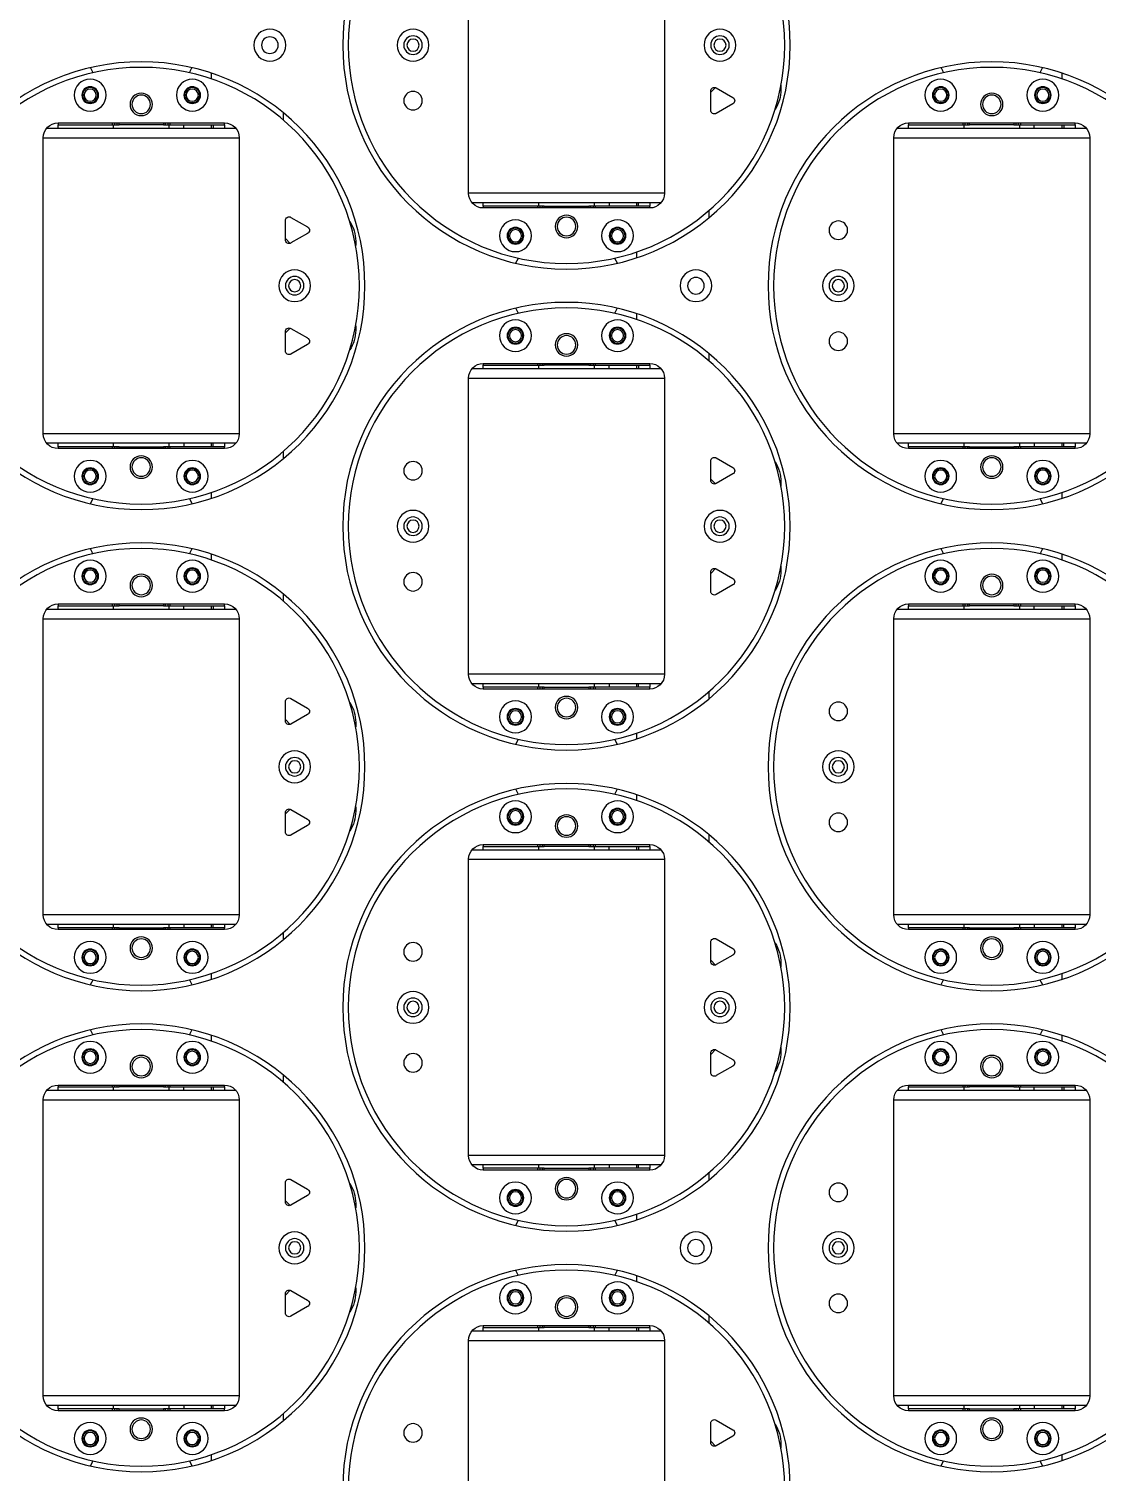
# Model space of a CAD drawing. Header units: millimetres. Extents: x 845401 to 948039, y 511594 to 550263.
# Drawn here: x 908817.2 to 909106.1, y 531751.2 to 532141.2 of the extents above; entities that cross this region are included whole.
import ezdxf

# ---------------------------------------------------------------- set-up
doc = ezdxf.new("R2010")
doc.units = ezdxf.units.MM
doc.layers.add('00', color=7, linetype='Continuous')
doc.layers.add('A-剖-0.10mm.......SECT-L01', color=255, linetype='Continuous', lineweight=18)

# ---------------------------------------------------------------- blocks, each defined once
blk = doc.blocks.new('1260包胶摆轮')
at = {"color": 7, "linetype": 'Continuous', "lineweight": 25}
for p, q in [((4842582.88, 878751.8), (4842582.88, 878671.8)), ((4842635.88, 878671.8), (4842635.88, 878751.8)), ((4842513.38, 878704.24), (4842513.38, 878702.66)), ((4842743.38, 878704.24), (4842743.38, 878702.66)), ((4842648.38, 878699.05), (4842649.64, 878700.36)), ((4842648.38, 878699.4), (4842648.38, 878694.2)), ((4842654.38, 878697.66), (4842649.88, 878700.26)), ((4842667.38, 878699.8), (4842667.38, 878700.96)), ((4842532.88, 878693.47), (4842532.88, 878691.51)), ((4842649.88, 878693.33), (4842654.38, 878695.93)), ((4842516.88, 878690.8), (4842471.88, 878690.8)), ((4842471.88, 878690.3), (4842471.88, 878690.8)), ((4842486.63, 878690.3), (4842471.88, 878690.3)), ((4842471.88, 878690.3), (4842471.88, 878689.3)), ((4842486.63, 878690.8), (4842486.63, 878690.3)), ((4842487.22, 878690.3), (4842486.63, 878690.3)), ((4842486.88, 878690.3), (4842486.88, 878689.3)), ((4842487.8, 878690.3), (4842487.22, 878690.3)), ((4842488.38, 878690.3), (4842487.8, 878690.3)), ((4842488.38, 878690.8), (4842488.38, 878690.3)), ((4842488.38, 878690.3), (4842500.38, 878690.3)), ((4842500.38, 878690.3), (4842500.38, 878690.8)), ((4842500.97, 878690.3), (4842500.38, 878690.3)), ((4842501.55, 878690.3), (4842500.97, 878690.3)), ((4842502.13, 878690.3), (4842501.55, 878690.3)), ((4842501.88, 878689.3), (4842501.88, 878690.3)), ((4842502.13, 878690.3), (4842502.13, 878690.8)), ((4842516.88, 878690.3), (4842502.13, 878690.3)), ((4842505.88, 878689.3), (4842505.88, 878690.3)), ((4842513.38, 878690.3), (4842513.38, 878689.3)), ((4842513.88, 878690.3), (4842513.88, 878689.3)), ((4842516.88, 878690.8), (4842516.88, 878690.3)), ((4842516.88, 878689.3), (4842516.88, 878690.3)), ((4842746.88, 878690.8), (4842701.88, 878690.8)), ((4842701.88, 878690.3), (4842701.88, 878690.8)), ((4842716.63, 878690.3), (4842701.88, 878690.3)), ((4842701.88, 878690.3), (4842701.88, 878689.3)), ((4842716.63, 878690.8), (4842716.63, 878690.3)), ((4842717.22, 878690.3), (4842716.63, 878690.3)), ((4842716.88, 878690.3), (4842716.88, 878689.3)), ((4842717.8, 878690.3), (4842717.22, 878690.3)), ((4842718.38, 878690.3), (4842717.8, 878690.3)), ((4842718.38, 878690.8), (4842718.38, 878690.3)), ((4842718.38, 878690.3), (4842730.38, 878690.3)), ((4842730.38, 878690.3), (4842730.38, 878690.8)), ((4842730.97, 878690.3), (4842730.38, 878690.3)), ((4842731.55, 878690.3), (4842730.97, 878690.3)), ((4842732.13, 878690.3), (4842731.55, 878690.3)), ((4842731.88, 878689.3), (4842731.88, 878690.3)), ((4842732.13, 878690.3), (4842732.13, 878690.8)), ((4842746.88, 878690.3), (4842732.13, 878690.3)), ((4842735.88, 878689.3), (4842735.88, 878690.3)), ((4842743.38, 878690.3), (4842743.38, 878689.3)), ((4842743.88, 878690.3), (4842743.88, 878689.3)), ((4842746.88, 878690.8), (4842746.88, 878690.3)), ((4842746.88, 878689.3), (4842746.88, 878690.3)), ((4842467.88, 878686.8), (4842467.88, 878606.8)), ((4842468.76, 878689.3), (4842520.01, 878689.3)), ((4842520.88, 878606.8), (4842520.88, 878686.8)), ((4842697.88, 878686.8), (4842697.88, 878606.8)), ((4842698.76, 878689.3), (4842750.01, 878689.3)), ((4842750.88, 878606.8), (4842750.88, 878686.8)), ((4842635.01, 878669.3), (4842583.76, 878669.3)), ((4842586.88, 878669.3), (4842586.88, 878668.3)), ((4842586.88, 878668.3), (4842601.63, 878668.3)), ((4842586.88, 878667.8), (4842586.88, 878668.3)), ((4842586.88, 878667.8), (4842631.88, 878667.8)), ((4842601.63, 878668.3), (4842601.63, 878667.8)), ((4842601.63, 878668.3), (4842602.22, 878668.3)), ((4842601.88, 878669.3), (4842601.88, 878668.3)), ((4842602.22, 878668.3), (4842602.8, 878668.3)), ((4842602.8, 878668.3), (4842603.38, 878668.3)), ((4842615.38, 878668.3), (4842603.38, 878668.3)), ((4842603.38, 878668.3), (4842603.38, 878667.8)), ((4842615.38, 878667.8), (4842615.38, 878668.3)), ((4842615.38, 878668.3), (4842615.97, 878668.3)), ((4842615.97, 878668.3), (4842616.55, 878668.3)), ((4842616.55, 878668.3), (4842617.13, 878668.3)), ((4842616.88, 878668.3), (4842616.88, 878669.3)), ((4842617.13, 878668.3), (4842631.88, 878668.3)), ((4842617.13, 878667.8), (4842617.13, 878668.3)), ((4842620.88, 878669.3), (4842620.88, 878668.3)), ((4842628.38, 878669.3), (4842628.38, 878668.3)), ((4842628.88, 878668.3), (4842628.88, 878669.3)), ((4842631.88, 878668.3), (4842631.88, 878669.3)), ((4842631.88, 878668.3), (4842631.88, 878667.8)), ((4842647.88, 878665.13), (4842647.88, 878667.09)), ((4842533.38, 878664.4), (4842533.38, 878659.2)), ((4842539.38, 878662.66), (4842534.88, 878665.26)), ((4842534.64, 878658.23), (4842533.38, 878659.54)), ((4842534.88, 878658.33), (4842539.38, 878660.93)), ((4842552.38, 878657.63), (4842552.38, 878658.8)), ((4842628.38, 878655.94), (4842628.38, 878654.36)), ((4842628.38, 878639.24), (4842628.38, 878637.66)), ((4842533.38, 878634.05), (4842534.64, 878635.36)), ((4842539.38, 878632.66), (4842534.88, 878635.26)), ((4842552.38, 878634.8), (4842552.38, 878635.96)), ((4842533.38, 878634.4), (4842533.38, 878629.2)), ((4842534.88, 878628.33), (4842539.38, 878630.93)), ((4842647.88, 878626.51), (4842647.88, 878628.47)), ((4842583.76, 878624.3), (4842635.01, 878624.3)), ((4842631.88, 878625.8), (4842586.88, 878625.8)), ((4842586.88, 878625.3), (4842586.88, 878625.8)), ((4842601.63, 878625.3), (4842586.88, 878625.3)), ((4842586.88, 878625.3), (4842586.88, 878624.3)), ((4842601.63, 878625.8), (4842601.63, 878625.3)), ((4842602.22, 878625.3), (4842601.63, 878625.3)), ((4842601.88, 878625.3), (4842601.88, 878624.3)), ((4842602.8, 878625.3), (4842602.22, 878625.3)), ((4842603.38, 878625.3), (4842602.8, 878625.3)), ((4842603.38, 878625.8), (4842603.38, 878625.3)), ((4842603.38, 878625.3), (4842615.38, 878625.3)), ((4842615.38, 878625.3), (4842615.38, 878625.8)), ((4842615.97, 878625.3), (4842615.38, 878625.3)), ((4842616.55, 878625.3), (4842615.97, 878625.3)), ((4842617.13, 878625.3), (4842616.55, 878625.3)), ((4842616.88, 878624.3), (4842616.88, 878625.3)), ((4842617.13, 878625.3), (4842617.13, 878625.8)), ((4842631.88, 878625.3), (4842617.13, 878625.3)), ((4842620.88, 878624.3), (4842620.88, 878625.3)), ((4842628.38, 878625.3), (4842628.38, 878624.3)), ((4842628.88, 878625.3), (4842628.88, 878624.3)), ((4842631.88, 878625.8), (4842631.88, 878625.3)), ((4842631.88, 878624.3), (4842631.88, 878625.3)), ((4842582.88, 878621.8), (4842582.88, 878541.8)), ((4842635.88, 878541.8), (4842635.88, 878621.8)), ((4842520.01, 878604.3), (4842468.76, 878604.3)), ((4842471.88, 878604.3), (4842471.88, 878603.3)), ((4842486.88, 878604.3), (4842486.88, 878603.3)), ((4842501.88, 878603.3), (4842501.88, 878604.3)), ((4842505.88, 878604.3), (4842505.88, 878603.3)), ((4842513.38, 878604.3), (4842513.38, 878603.3)), ((4842513.88, 878603.3), (4842513.88, 878604.3)), ((4842516.88, 878603.3), (4842516.88, 878604.3)), ((4842750.01, 878604.3), (4842698.76, 878604.3)), ((4842701.88, 878604.3), (4842701.88, 878603.3)), ((4842716.88, 878604.3), (4842716.88, 878603.3)), ((4842731.88, 878603.3), (4842731.88, 878604.3)), ((4842735.88, 878604.3), (4842735.88, 878603.3)), ((4842743.38, 878604.3), (4842743.38, 878603.3)), ((4842743.88, 878603.3), (4842743.88, 878604.3)), ((4842746.88, 878603.3), (4842746.88, 878604.3)), ((4842471.88, 878603.3), (4842486.63, 878603.3)), ((4842471.88, 878602.8), (4842471.88, 878603.3)), ((4842471.88, 878602.8), (4842516.88, 878602.8)), ((4842486.63, 878603.3), (4842486.63, 878602.8)), ((4842486.63, 878603.3), (4842487.22, 878603.3)), ((4842487.22, 878603.3), (4842487.8, 878603.3)), ((4842487.8, 878603.3), (4842488.38, 878603.3)), ((4842500.38, 878603.3), (4842488.38, 878603.3)), ((4842488.38, 878603.3), (4842488.38, 878602.8)), ((4842500.38, 878602.8), (4842500.38, 878603.3)), ((4842500.38, 878603.3), (4842500.97, 878603.3)), ((4842500.97, 878603.3), (4842501.55, 878603.3)), ((4842501.55, 878603.3), (4842502.13, 878603.3)), ((4842502.13, 878603.3), (4842516.88, 878603.3)), ((4842502.13, 878602.8), (4842502.13, 878603.3)), ((4842516.88, 878603.3), (4842516.88, 878602.8)), ((4842532.88, 878602.09), (4842532.88, 878600.13)), ((4842654.38, 878597.66), (4842649.88, 878600.26)), ((4842701.88, 878602.8), (4842701.88, 878603.3)), ((4842701.88, 878603.3), (4842716.63, 878603.3)), ((4842701.88, 878602.8), (4842746.88, 878602.8)), ((4842716.63, 878603.3), (4842716.63, 878602.8)), ((4842716.63, 878603.3), (4842717.22, 878603.3)), ((4842717.22, 878603.3), (4842717.8, 878603.3)), ((4842717.8, 878603.3), (4842718.38, 878603.3)), ((4842730.38, 878603.3), (4842718.38, 878603.3)), ((4842718.38, 878603.3), (4842718.38, 878602.8)), ((4842730.38, 878602.8), (4842730.38, 878603.3)), ((4842730.38, 878603.3), (4842730.97, 878603.3)), ((4842730.97, 878603.3), (4842731.55, 878603.3)), ((4842731.55, 878603.3), (4842732.13, 878603.3)), ((4842732.13, 878602.8), (4842732.13, 878603.3)), ((4842732.13, 878603.3), (4842746.88, 878603.3)), ((4842746.88, 878603.3), (4842746.88, 878602.8)), ((4842648.38, 878599.4), (4842648.38, 878594.2)), ((4842649.88, 878593.33), (4842654.38, 878595.93)), ((4842649.64, 878593.23), (4842648.38, 878594.54)), ((4842667.38, 878592.63), (4842667.38, 878593.8)), ((4842513.38, 878590.94), (4842513.38, 878589.36)), ((4842743.38, 878590.94), (4842743.38, 878589.36)), ((4842513.38, 878574.24), (4842513.38, 878572.66)), ((4842743.38, 878574.24), (4842743.38, 878572.66)), ((4842648.38, 878569.05), (4842649.64, 878570.36)), ((4842648.38, 878569.4), (4842648.38, 878564.2)), ((4842654.38, 878567.66), (4842649.88, 878570.26)), ((4842667.38, 878569.8), (4842667.38, 878570.96)), ((4842649.88, 878563.33), (4842654.38, 878565.93)), ((4842532.88, 878563.47), (4842532.88, 878561.51)), ((4842468.76, 878559.3), (4842520.01, 878559.3)), ((4842516.88, 878560.8), (4842471.88, 878560.8)), ((4842471.88, 878560.3), (4842471.88, 878560.8)), ((4842486.63, 878560.3), (4842471.88, 878560.3)), ((4842471.88, 878560.3), (4842471.88, 878559.3)), ((4842486.63, 878560.8), (4842486.63, 878560.3)), ((4842487.22, 878560.3), (4842486.63, 878560.3)), ((4842486.88, 878560.3), (4842486.88, 878559.3)), ((4842487.8, 878560.3), (4842487.22, 878560.3)), ((4842488.38, 878560.3), (4842487.8, 878560.3)), ((4842488.38, 878560.8), (4842488.38, 878560.3)), ((4842488.38, 878560.3), (4842500.38, 878560.3)), ((4842500.38, 878560.3), (4842500.38, 878560.8)), ((4842500.97, 878560.3), (4842500.38, 878560.3)), ((4842501.55, 878560.3), (4842500.97, 878560.3)), ((4842502.13, 878560.3), (4842501.55, 878560.3)), ((4842501.88, 878559.3), (4842501.88, 878560.3)), ((4842502.13, 878560.3), (4842502.13, 878560.8)), ((4842516.88, 878560.3), (4842502.13, 878560.3)), ((4842505.88, 878559.3), (4842505.88, 878560.3)), ((4842513.38, 878560.3), (4842513.38, 878559.3)), ((4842513.88, 878560.3), (4842513.88, 878559.3)), ((4842516.88, 878560.8), (4842516.88, 878560.3)), ((4842516.88, 878559.3), (4842516.88, 878560.3)), ((4842698.76, 878559.3), (4842750.01, 878559.3)), ((4842746.88, 878560.8), (4842701.88, 878560.8)), ((4842701.88, 878560.3), (4842701.88, 878560.8)), ((4842716.63, 878560.3), (4842701.88, 878560.3)), ((4842701.88, 878560.3), (4842701.88, 878559.3)), ((4842716.63, 878560.8), (4842716.63, 878560.3)), ((4842717.22, 878560.3), (4842716.63, 878560.3)), ((4842716.88, 878560.3), (4842716.88, 878559.3)), ((4842717.8, 878560.3), (4842717.22, 878560.3)), ((4842718.38, 878560.3), (4842717.8, 878560.3)), ((4842718.38, 878560.8), (4842718.38, 878560.3)), ((4842718.38, 878560.3), (4842730.38, 878560.3)), ((4842730.38, 878560.3), (4842730.38, 878560.8)), ((4842730.97, 878560.3), (4842730.38, 878560.3)), ((4842731.55, 878560.3), (4842730.97, 878560.3)), ((4842732.13, 878560.3), (4842731.55, 878560.3)), ((4842731.88, 878559.3), (4842731.88, 878560.3)), ((4842732.13, 878560.3), (4842732.13, 878560.8)), ((4842746.88, 878560.3), (4842732.13, 878560.3)), ((4842735.88, 878559.3), (4842735.88, 878560.3)), ((4842743.38, 878560.3), (4842743.38, 878559.3)), ((4842743.88, 878560.3), (4842743.88, 878559.3)), ((4842746.88, 878560.8), (4842746.88, 878560.3)), ((4842746.88, 878559.3), (4842746.88, 878560.3)), ((4842467.88, 878556.8), (4842467.88, 878476.8)), ((4842520.88, 878476.8), (4842520.88, 878556.8)), ((4842697.88, 878556.8), (4842697.88, 878476.8)), ((4842750.88, 878476.8), (4842750.88, 878556.8)), ((4842635.01, 878539.3), (4842583.76, 878539.3)), ((4842586.88, 878539.3), (4842586.88, 878538.3)), ((4842586.88, 878537.8), (4842586.88, 878538.3)), ((4842586.88, 878538.3), (4842601.63, 878538.3)), ((4842586.88, 878537.8), (4842631.88, 878537.8)), ((4842601.63, 878538.3), (4842601.63, 878537.8)), ((4842601.63, 878538.3), (4842602.22, 878538.3)), ((4842601.88, 878539.3), (4842601.88, 878538.3)), ((4842602.22, 878538.3), (4842602.8, 878538.3)), ((4842602.8, 878538.3), (4842603.38, 878538.3)), ((4842615.38, 878538.3), (4842603.38, 878538.3)), ((4842603.38, 878538.3), (4842603.38, 878537.8)), ((4842615.38, 878537.8), (4842615.38, 878538.3)), ((4842615.38, 878538.3), (4842615.97, 878538.3)), ((4842615.97, 878538.3), (4842616.55, 878538.3)), ((4842616.55, 878538.3), (4842617.13, 878538.3)), ((4842616.88, 878538.3), (4842616.88, 878539.3)), ((4842617.13, 878537.8), (4842617.13, 878538.3)), ((4842617.13, 878538.3), (4842631.88, 878538.3)), ((4842620.88, 878539.3), (4842620.88, 878538.3)), ((4842628.38, 878539.3), (4842628.38, 878538.3)), ((4842628.88, 878538.3), (4842628.88, 878539.3)), ((4842631.88, 878538.3), (4842631.88, 878539.3)), ((4842631.88, 878538.3), (4842631.88, 878537.8)), ((4842533.38, 878534.4), (4842533.38, 878529.2)), ((4842539.38, 878532.66), (4842534.88, 878535.26)), ((4842647.88, 878535.13), (4842647.88, 878537.09)), ((4842534.88, 878528.33), (4842539.38, 878530.93)), ((4842534.64, 878528.23), (4842533.38, 878529.54)), ((4842552.38, 878527.63), (4842552.38, 878528.8)), ((4842628.38, 878525.94), (4842628.38, 878524.36)), ((4842628.38, 878509.24), (4842628.38, 878507.66)), ((4842533.38, 878504.05), (4842534.64, 878505.36)), ((4842533.38, 878504.4), (4842533.38, 878499.2)), ((4842539.38, 878502.66), (4842534.88, 878505.26)), ((4842552.38, 878504.8), (4842552.38, 878505.96)), ((4842534.88, 878498.33), (4842539.38, 878500.93)), ((4842647.88, 878496.51), (4842647.88, 878498.47)), ((4842631.88, 878495.8), (4842586.88, 878495.8)), ((4842586.88, 878495.3), (4842586.88, 878495.8)), ((4842601.63, 878495.3), (4842586.88, 878495.3)), ((4842586.88, 878495.3), (4842586.88, 878494.3)), ((4842601.63, 878495.8), (4842601.63, 878495.3)), ((4842602.22, 878495.3), (4842601.63, 878495.3)), ((4842601.88, 878495.3), (4842601.88, 878494.3)), ((4842602.8, 878495.3), (4842602.22, 878495.3)), ((4842603.38, 878495.3), (4842602.8, 878495.3)), ((4842603.38, 878495.8), (4842603.38, 878495.3)), ((4842603.38, 878495.3), (4842615.38, 878495.3)), ((4842615.38, 878495.3), (4842615.38, 878495.8)), ((4842615.97, 878495.3), (4842615.38, 878495.3)), ((4842616.55, 878495.3), (4842615.97, 878495.3)), ((4842617.13, 878495.3), (4842616.55, 878495.3)), ((4842616.88, 878494.3), (4842616.88, 878495.3)), ((4842617.13, 878495.3), (4842617.13, 878495.8)), ((4842631.88, 878495.3), (4842617.13, 878495.3)), ((4842620.88, 878494.3), (4842620.88, 878495.3)), ((4842628.38, 878495.3), (4842628.38, 878494.3)), ((4842628.88, 878495.3), (4842628.88, 878494.3)), ((4842631.88, 878495.8), (4842631.88, 878495.3)), ((4842631.88, 878494.3), (4842631.88, 878495.3)), ((4842582.88, 878491.8), (4842582.88, 878411.8)), ((4842583.76, 878494.3), (4842635.01, 878494.3)), ((4842635.88, 878411.8), (4842635.88, 878491.8)), ((4842520.01, 878474.3), (4842468.76, 878474.3)), ((4842471.88, 878474.3), (4842471.88, 878473.3)), ((4842471.88, 878473.3), (4842486.63, 878473.3)), ((4842471.88, 878472.8), (4842471.88, 878473.3)), ((4842471.88, 878472.8), (4842516.88, 878472.8)), ((4842486.63, 878473.3), (4842486.63, 878472.8)), ((4842486.63, 878473.3), (4842487.22, 878473.3)), ((4842486.88, 878474.3), (4842486.88, 878473.3)), ((4842487.22, 878473.3), (4842487.8, 878473.3)), ((4842487.8, 878473.3), (4842488.38, 878473.3)), ((4842500.38, 878473.3), (4842488.38, 878473.3)), ((4842488.38, 878473.3), (4842488.38, 878472.8)), ((4842500.38, 878472.8), (4842500.38, 878473.3)), ((4842500.38, 878473.3), (4842500.97, 878473.3)), ((4842500.97, 878473.3), (4842501.55, 878473.3)), ((4842501.55, 878473.3), (4842502.13, 878473.3)), ((4842501.88, 878473.3), (4842501.88, 878474.3)), ((4842502.13, 878472.8), (4842502.13, 878473.3)), ((4842502.13, 878473.3), (4842516.88, 878473.3)), ((4842505.88, 878474.3), (4842505.88, 878473.3)), ((4842513.38, 878474.3), (4842513.38, 878473.3)), ((4842513.88, 878473.3), (4842513.88, 878474.3)), ((4842516.88, 878473.3), (4842516.88, 878474.3)), ((4842516.88, 878473.3), (4842516.88, 878472.8)), ((4842532.88, 878472.09), (4842532.88, 878470.13)), ((4842750.01, 878474.3), (4842698.76, 878474.3)), ((4842701.88, 878474.3), (4842701.88, 878473.3)), ((4842701.88, 878472.8), (4842701.88, 878473.3)), ((4842701.88, 878473.3), (4842716.63, 878473.3)), ((4842701.88, 878472.8), (4842746.88, 878472.8)), ((4842716.63, 878473.3), (4842716.63, 878472.8)), ((4842716.63, 878473.3), (4842717.22, 878473.3)), ((4842716.88, 878474.3), (4842716.88, 878473.3)), ((4842717.22, 878473.3), (4842717.8, 878473.3)), ((4842717.8, 878473.3), (4842718.38, 878473.3)), ((4842730.38, 878473.3), (4842718.38, 878473.3)), ((4842718.38, 878473.3), (4842718.38, 878472.8)), ((4842730.38, 878472.8), (4842730.38, 878473.3)), ((4842730.38, 878473.3), (4842730.97, 878473.3)), ((4842730.97, 878473.3), (4842731.55, 878473.3)), ((4842731.55, 878473.3), (4842732.13, 878473.3)), ((4842731.88, 878473.3), (4842731.88, 878474.3)), ((4842732.13, 878473.3), (4842746.88, 878473.3)), ((4842732.13, 878472.8), (4842732.13, 878473.3)), ((4842735.88, 878474.3), (4842735.88, 878473.3)), ((4842743.38, 878474.3), (4842743.38, 878473.3)), ((4842743.88, 878473.3), (4842743.88, 878474.3)), ((4842746.88, 878473.3), (4842746.88, 878474.3)), ((4842746.88, 878473.3), (4842746.88, 878472.8)), ((4842648.38, 878469.4), (4842648.38, 878464.2)), ((4842654.38, 878467.66), (4842649.88, 878470.26)), ((4842649.64, 878463.23), (4842648.38, 878464.54)), ((4842649.88, 878463.33), (4842654.38, 878465.93)), ((4842667.38, 878462.63), (4842667.38, 878463.8)), ((4842513.38, 878460.94), (4842513.38, 878459.36)), ((4842743.38, 878460.94), (4842743.38, 878459.36)), ((4842513.38, 878444.24), (4842513.38, 878442.66)), ((4842743.38, 878444.24), (4842743.38, 878442.66)), ((4842648.38, 878439.05), (4842649.64, 878440.36)), ((4842654.38, 878437.66), (4842649.88, 878440.26)), ((4842667.38, 878439.8), (4842667.38, 878440.96)), ((4842648.38, 878439.4), (4842648.38, 878434.2)), ((4842532.88, 878433.47), (4842532.88, 878431.51)), ((4842649.88, 878433.33), (4842654.38, 878435.93)), ((4842468.76, 878429.3), (4842520.01, 878429.3)), ((4842516.88, 878430.8), (4842471.88, 878430.8)), ((4842471.88, 878430.3), (4842471.88, 878430.8)), ((4842486.63, 878430.3), (4842471.88, 878430.3)), ((4842471.88, 878430.3), (4842471.88, 878429.3)), ((4842486.63, 878430.8), (4842486.63, 878430.3)), ((4842487.22, 878430.3), (4842486.63, 878430.3)), ((4842486.88, 878430.3), (4842486.88, 878429.3)), ((4842487.8, 878430.3), (4842487.22, 878430.3)), ((4842488.38, 878430.3), (4842487.8, 878430.3)), ((4842488.38, 878430.8), (4842488.38, 878430.3)), ((4842488.38, 878430.3), (4842500.38, 878430.3)), ((4842500.38, 878430.3), (4842500.38, 878430.8)), ((4842500.97, 878430.3), (4842500.38, 878430.3)), ((4842501.55, 878430.3), (4842500.97, 878430.3)), ((4842502.13, 878430.3), (4842501.55, 878430.3)), ((4842501.88, 878429.3), (4842501.88, 878430.3)), ((4842502.13, 878430.3), (4842502.13, 878430.8)), ((4842516.88, 878430.3), (4842502.13, 878430.3)), ((4842505.88, 878429.3), (4842505.88, 878430.3)), ((4842513.38, 878430.3), (4842513.38, 878429.3)), ((4842513.88, 878430.3), (4842513.88, 878429.3)), ((4842516.88, 878430.8), (4842516.88, 878430.3)), ((4842516.88, 878429.3), (4842516.88, 878430.3)), ((4842698.76, 878429.3), (4842750.01, 878429.3)), ((4842746.88, 878430.8), (4842701.88, 878430.8)), ((4842701.88, 878430.3), (4842701.88, 878430.8)), ((4842716.63, 878430.3), (4842701.88, 878430.3)), ((4842701.88, 878430.3), (4842701.88, 878429.3)), ((4842716.63, 878430.8), (4842716.63, 878430.3)), ((4842717.22, 878430.3), (4842716.63, 878430.3)), ((4842716.88, 878430.3), (4842716.88, 878429.3)), ((4842717.8, 878430.3), (4842717.22, 878430.3)), ((4842718.38, 878430.3), (4842717.8, 878430.3)), ((4842718.38, 878430.8), (4842718.38, 878430.3)), ((4842718.38, 878430.3), (4842730.38, 878430.3)), ((4842730.38, 878430.3), (4842730.38, 878430.8)), ((4842730.97, 878430.3), (4842730.38, 878430.3)), ((4842731.55, 878430.3), (4842730.97, 878430.3)), ((4842732.13, 878430.3), (4842731.55, 878430.3)), ((4842731.88, 878429.3), (4842731.88, 878430.3)), ((4842732.13, 878430.3), (4842732.13, 878430.8)), ((4842746.88, 878430.3), (4842732.13, 878430.3)), ((4842735.88, 878429.3), (4842735.88, 878430.3)), ((4842743.38, 878430.3), (4842743.38, 878429.3)), ((4842743.88, 878430.3), (4842743.88, 878429.3)), ((4842746.88, 878430.8), (4842746.88, 878430.3)), ((4842746.88, 878429.3), (4842746.88, 878430.3)), ((4842467.88, 878426.8), (4842467.88, 878346.8)), ((4842520.88, 878346.8), (4842520.88, 878426.8)), ((4842697.88, 878426.8), (4842697.88, 878346.8)), ((4842750.88, 878346.8), (4842750.88, 878426.8)), ((4842635.01, 878409.3), (4842583.76, 878409.3)), ((4842586.88, 878409.3), (4842586.88, 878408.3)), ((4842601.88, 878409.3), (4842601.88, 878408.3)), ((4842616.88, 878408.3), (4842616.88, 878409.3)), ((4842620.88, 878409.3), (4842620.88, 878408.3)), ((4842628.38, 878409.3), (4842628.38, 878408.3)), ((4842628.88, 878408.3), (4842628.88, 878409.3)), ((4842631.88, 878408.3), (4842631.88, 878409.3)), ((4842539.38, 878402.66), (4842534.88, 878405.26)), ((4842586.88, 878407.8), (4842586.88, 878408.3)), ((4842586.88, 878408.3), (4842601.63, 878408.3)), ((4842586.88, 878407.8), (4842631.88, 878407.8)), ((4842601.63, 878408.3), (4842601.63, 878407.8)), ((4842601.63, 878408.3), (4842602.22, 878408.3)), ((4842602.22, 878408.3), (4842602.8, 878408.3)), ((4842602.8, 878408.3), (4842603.38, 878408.3)), ((4842615.38, 878408.3), (4842603.38, 878408.3)), ((4842603.38, 878408.3), (4842603.38, 878407.8)), ((4842615.38, 878407.8), (4842615.38, 878408.3)), ((4842615.38, 878408.3), (4842615.97, 878408.3)), ((4842615.97, 878408.3), (4842616.55, 878408.3)), ((4842616.55, 878408.3), (4842617.13, 878408.3)), ((4842617.13, 878407.8), (4842617.13, 878408.3)), ((4842617.13, 878408.3), (4842631.88, 878408.3)), ((4842631.88, 878408.3), (4842631.88, 878407.8)), ((4842647.88, 878405.13), (4842647.88, 878407.09)), ((4842533.38, 878404.4), (4842533.38, 878399.2)), ((4842534.88, 878398.33), (4842539.38, 878400.93)), ((4842534.64, 878398.23), (4842533.38, 878399.54)), ((4842552.38, 878397.63), (4842552.38, 878398.8)), ((4842628.38, 878395.94), (4842628.38, 878394.36)), ((4842628.38, 878379.24), (4842628.38, 878377.66)), ((4842533.38, 878374.05), (4842534.64, 878375.36)), ((4842533.38, 878374.4), (4842533.38, 878369.2)), ((4842539.38, 878372.66), (4842534.88, 878375.26)), ((4842552.38, 878374.8), (4842552.38, 878375.96)), ((4842534.88, 878368.33), (4842539.38, 878370.93)), ((4842647.88, 878366.51), (4842647.88, 878368.47)), ((4842583.76, 878364.3), (4842635.01, 878364.3)), ((4842631.88, 878365.8), (4842586.88, 878365.8)), ((4842586.88, 878365.3), (4842586.88, 878365.8)), ((4842601.63, 878365.3), (4842586.88, 878365.3)), ((4842586.88, 878365.3), (4842586.88, 878364.3)), ((4842601.63, 878365.8), (4842601.63, 878365.3)), ((4842602.22, 878365.3), (4842601.63, 878365.3)), ((4842601.88, 878365.3), (4842601.88, 878364.3)), ((4842602.8, 878365.3), (4842602.22, 878365.3)), ((4842603.38, 878365.3), (4842602.8, 878365.3)), ((4842603.38, 878365.8), (4842603.38, 878365.3)), ((4842603.38, 878365.3), (4842615.38, 878365.3)), ((4842615.38, 878365.3), (4842615.38, 878365.8)), ((4842615.97, 878365.3), (4842615.38, 878365.3)), ((4842616.55, 878365.3), (4842615.97, 878365.3)), ((4842617.13, 878365.3), (4842616.55, 878365.3)), ((4842616.88, 878364.3), (4842616.88, 878365.3)), ((4842617.13, 878365.3), (4842617.13, 878365.8)), ((4842631.88, 878365.3), (4842617.13, 878365.3)), ((4842620.88, 878364.3), (4842620.88, 878365.3)), ((4842628.38, 878365.3), (4842628.38, 878364.3)), ((4842628.88, 878365.3), (4842628.88, 878364.3)), ((4842631.88, 878365.8), (4842631.88, 878365.3)), ((4842631.88, 878364.3), (4842631.88, 878365.3)), ((4842582.88, 878361.8), (4842582.88, 878281.8)), ((4842635.88, 878281.8), (4842635.88, 878361.8)), ((4842520.01, 878344.3), (4842468.76, 878344.3)), ((4842471.88, 878344.3), (4842471.88, 878343.3)), ((4842471.88, 878342.8), (4842471.88, 878343.3)), ((4842471.88, 878343.3), (4842486.63, 878343.3)), ((4842471.88, 878342.8), (4842516.88, 878342.8)), ((4842486.63, 878343.3), (4842486.63, 878342.8)), ((4842486.63, 878343.3), (4842487.22, 878343.3)), ((4842486.88, 878344.3), (4842486.88, 878343.3)), ((4842487.22, 878343.3), (4842487.8, 878343.3)), ((4842487.8, 878343.3), (4842488.38, 878343.3)), ((4842500.38, 878343.3), (4842488.38, 878343.3)), ((4842488.38, 878343.3), (4842488.38, 878342.8)), ((4842500.38, 878342.8), (4842500.38, 878343.3)), ((4842500.38, 878343.3), (4842500.97, 878343.3)), ((4842500.97, 878343.3), (4842501.55, 878343.3)), ((4842501.55, 878343.3), (4842502.13, 878343.3)), ((4842501.88, 878343.3), (4842501.88, 878344.3)), ((4842502.13, 878343.3), (4842516.88, 878343.3)), ((4842502.13, 878342.8), (4842502.13, 878343.3)), ((4842505.88, 878344.3), (4842505.88, 878343.3)), ((4842513.38, 878344.3), (4842513.38, 878343.3)), ((4842513.88, 878343.3), (4842513.88, 878344.3)), ((4842516.88, 878343.3), (4842516.88, 878344.3)), ((4842516.88, 878343.3), (4842516.88, 878342.8)), ((4842750.01, 878344.3), (4842698.76, 878344.3)), ((4842701.88, 878344.3), (4842701.88, 878343.3)), ((4842701.88, 878343.3), (4842716.63, 878343.3)), ((4842701.88, 878342.8), (4842701.88, 878343.3)), ((4842701.88, 878342.8), (4842746.88, 878342.8)), ((4842716.63, 878343.3), (4842716.63, 878342.8)), ((4842716.63, 878343.3), (4842717.22, 878343.3)), ((4842716.88, 878344.3), (4842716.88, 878343.3)), ((4842717.22, 878343.3), (4842717.8, 878343.3)), ((4842717.8, 878343.3), (4842718.38, 878343.3)), ((4842730.38, 878343.3), (4842718.38, 878343.3)), ((4842718.38, 878343.3), (4842718.38, 878342.8)), ((4842730.38, 878342.8), (4842730.38, 878343.3)), ((4842730.38, 878343.3), (4842730.97, 878343.3)), ((4842730.97, 878343.3), (4842731.55, 878343.3)), ((4842731.55, 878343.3), (4842732.13, 878343.3)), ((4842731.88, 878343.3), (4842731.88, 878344.3)), ((4842732.13, 878342.8), (4842732.13, 878343.3)), ((4842732.13, 878343.3), (4842746.88, 878343.3)), ((4842735.88, 878344.3), (4842735.88, 878343.3)), ((4842743.38, 878344.3), (4842743.38, 878343.3)), ((4842743.88, 878343.3), (4842743.88, 878344.3)), ((4842746.88, 878343.3), (4842746.88, 878344.3)), ((4842746.88, 878343.3), (4842746.88, 878342.8)), ((4842532.88, 878342.09), (4842532.88, 878340.13)), ((4842648.38, 878339.4), (4842648.38, 878334.2)), ((4842654.38, 878337.66), (4842649.88, 878340.26)), ((4842649.88, 878333.33), (4842654.38, 878335.93)), ((4842513.38, 878330.94), (4842513.38, 878329.36)), ((4842649.64, 878333.23), (4842648.38, 878334.54)), ((4842667.38, 878332.63), (4842667.38, 878333.8)), ((4842743.38, 878330.94), (4842743.38, 878329.36))]:
    blk.add_line(p, q, dxfattribs=at)
at = {"color": 8, "linetype": 'Continuous', "lineweight": 25}
for p, q in [((4842487.22, 878690.8), (4842487.22, 878690.3)), ((4842487.8, 878690.3), (4842487.8, 878690.8)), ((4842500.97, 878690.8), (4842500.97, 878690.3)), ((4842501.55, 878690.3), (4842501.55, 878690.8)), ((4842717.22, 878690.8), (4842717.22, 878690.3)), ((4842717.8, 878690.3), (4842717.8, 878690.8)), ((4842730.97, 878690.8), (4842730.97, 878690.3)), ((4842731.55, 878690.3), (4842731.55, 878690.8)), ((4842520.88, 878686.8), (4842467.88, 878686.8)), ((4842750.88, 878686.8), (4842697.88, 878686.8)), ((4842582.88, 878671.8), (4842635.88, 878671.8)), ((4842602.22, 878668.3), (4842602.22, 878667.8)), ((4842602.8, 878667.8), (4842602.8, 878668.3)), ((4842615.97, 878668.3), (4842615.97, 878667.8)), ((4842616.55, 878667.8), (4842616.55, 878668.3)), ((4842602.22, 878625.8), (4842602.22, 878625.3)), ((4842602.8, 878625.3), (4842602.8, 878625.8)), ((4842615.97, 878625.8), (4842615.97, 878625.3)), ((4842616.55, 878625.3), (4842616.55, 878625.8)), ((4842635.88, 878621.8), (4842582.88, 878621.8)), ((4842467.88, 878606.8), (4842520.88, 878606.8)), ((4842697.88, 878606.8), (4842750.88, 878606.8)), ((4842487.22, 878603.3), (4842487.22, 878602.8)), ((4842487.8, 878602.8), (4842487.8, 878603.3)), ((4842500.97, 878603.3), (4842500.97, 878602.8)), ((4842501.55, 878602.8), (4842501.55, 878603.3)), ((4842717.22, 878603.3), (4842717.22, 878602.8)), ((4842717.8, 878602.8), (4842717.8, 878603.3)), ((4842730.97, 878603.3), (4842730.97, 878602.8)), ((4842731.55, 878602.8), (4842731.55, 878603.3)), ((4842487.22, 878560.8), (4842487.22, 878560.3)), ((4842487.8, 878560.3), (4842487.8, 878560.8)), ((4842500.97, 878560.8), (4842500.97, 878560.3)), ((4842501.55, 878560.3), (4842501.55, 878560.8)), ((4842717.22, 878560.8), (4842717.22, 878560.3)), ((4842717.8, 878560.3), (4842717.8, 878560.8)), ((4842730.97, 878560.8), (4842730.97, 878560.3)), ((4842731.55, 878560.3), (4842731.55, 878560.8)), ((4842520.88, 878556.8), (4842467.88, 878556.8)), ((4842750.88, 878556.8), (4842697.88, 878556.8)), ((4842582.88, 878541.8), (4842635.88, 878541.8)), ((4842602.22, 878538.3), (4842602.22, 878537.8)), ((4842602.8, 878537.8), (4842602.8, 878538.3)), ((4842615.97, 878538.3), (4842615.97, 878537.8)), ((4842616.55, 878537.8), (4842616.55, 878538.3)), ((4842602.22, 878495.8), (4842602.22, 878495.3)), ((4842602.8, 878495.3), (4842602.8, 878495.8)), ((4842615.97, 878495.8), (4842615.97, 878495.3)), ((4842616.55, 878495.3), (4842616.55, 878495.8)), ((4842635.88, 878491.8), (4842582.88, 878491.8)), ((4842467.88, 878476.8), (4842520.88, 878476.8)), ((4842697.88, 878476.8), (4842750.88, 878476.8)), ((4842487.22, 878473.3), (4842487.22, 878472.8)), ((4842487.8, 878472.8), (4842487.8, 878473.3)), ((4842500.97, 878473.3), (4842500.97, 878472.8)), ((4842501.55, 878472.8), (4842501.55, 878473.3)), ((4842717.22, 878473.3), (4842717.22, 878472.8)), ((4842717.8, 878472.8), (4842717.8, 878473.3)), ((4842730.97, 878473.3), (4842730.97, 878472.8)), ((4842731.55, 878472.8), (4842731.55, 878473.3)), ((4842487.22, 878430.8), (4842487.22, 878430.3)), ((4842487.8, 878430.3), (4842487.8, 878430.8)), ((4842500.97, 878430.8), (4842500.97, 878430.3)), ((4842501.55, 878430.3), (4842501.55, 878430.8)), ((4842717.22, 878430.8), (4842717.22, 878430.3)), ((4842717.8, 878430.3), (4842717.8, 878430.8)), ((4842730.97, 878430.8), (4842730.97, 878430.3)), ((4842731.55, 878430.3), (4842731.55, 878430.8)), ((4842520.88, 878426.8), (4842467.88, 878426.8)), ((4842750.88, 878426.8), (4842697.88, 878426.8)), ((4842582.88, 878411.8), (4842635.88, 878411.8)), ((4842602.22, 878408.3), (4842602.22, 878407.8)), ((4842602.8, 878407.8), (4842602.8, 878408.3)), ((4842615.97, 878408.3), (4842615.97, 878407.8)), ((4842616.55, 878407.8), (4842616.55, 878408.3)), ((4842602.22, 878365.8), (4842602.22, 878365.3)), ((4842602.8, 878365.3), (4842602.8, 878365.8)), ((4842615.97, 878365.8), (4842615.97, 878365.3)), ((4842616.55, 878365.3), (4842616.55, 878365.8)), ((4842635.88, 878361.8), (4842582.88, 878361.8)), ((4842467.88, 878346.8), (4842520.88, 878346.8)), ((4842697.88, 878346.8), (4842750.88, 878346.8)), ((4842487.22, 878343.3), (4842487.22, 878342.8)), ((4842487.8, 878342.8), (4842487.8, 878343.3)), ((4842500.97, 878343.3), (4842500.97, 878342.8)), ((4842501.55, 878342.8), (4842501.55, 878343.3)), ((4842717.22, 878343.3), (4842717.22, 878342.8)), ((4842717.8, 878342.8), (4842717.8, 878343.3)), ((4842730.97, 878343.3), (4842730.97, 878342.8)), ((4842731.55, 878342.8), (4842731.55, 878343.3))]:
    blk.add_line(p, q, dxfattribs=at)
at = {"color": 7, "linetype": 'Continuous', "lineweight": 25, "flags": 128}
for points in [[(4842480.67, 878705.72), (4842480.69, 878705.66), (4842481.36, 878704.34)], [(4842507.4, 878704.34), (4842508.07, 878705.66), (4842508.1, 878705.72)], [(4842710.67, 878705.72), (4842710.69, 878705.66), (4842711.36, 878704.34)], [(4842737.4, 878704.34), (4842738.07, 878705.66), (4842738.1, 878705.72)], [(4842596.36, 878654.25), (4842596.2, 878653.96), (4842595.67, 878652.87)], [(4842623.1, 878652.87), (4842622.56, 878653.96), (4842622.4, 878654.25)], [(4842595.67, 878640.72), (4842595.69, 878640.66), (4842596.36, 878639.34)], [(4842622.4, 878639.34), (4842623.07, 878640.66), (4842623.1, 878640.72)], [(4842481.36, 878589.25), (4842481.2, 878588.96), (4842480.67, 878587.87)], [(4842508.1, 878587.87), (4842507.56, 878588.96), (4842507.4, 878589.25)], [(4842711.36, 878589.25), (4842711.2, 878588.96), (4842710.67, 878587.87)], [(4842738.1, 878587.87), (4842737.56, 878588.96), (4842737.4, 878589.25)], [(4842480.67, 878575.72), (4842480.69, 878575.66), (4842481.36, 878574.34)], [(4842507.4, 878574.34), (4842508.07, 878575.66), (4842508.1, 878575.72)], [(4842710.67, 878575.72), (4842710.69, 878575.66), (4842711.36, 878574.34)], [(4842737.4, 878574.34), (4842738.07, 878575.66), (4842738.1, 878575.72)], [(4842596.36, 878524.25), (4842596.2, 878523.96), (4842595.67, 878522.87)], [(4842623.1, 878522.87), (4842622.56, 878523.96), (4842622.4, 878524.25)], [(4842595.67, 878510.72), (4842595.69, 878510.66), (4842596.36, 878509.34)], [(4842622.4, 878509.34), (4842623.07, 878510.66), (4842623.1, 878510.72)], [(4842481.36, 878459.25), (4842481.2, 878458.96), (4842480.67, 878457.87)], [(4842508.1, 878457.87), (4842507.56, 878458.96), (4842507.4, 878459.25)], [(4842711.36, 878459.25), (4842711.2, 878458.96), (4842710.67, 878457.87)], [(4842738.1, 878457.87), (4842737.56, 878458.96), (4842737.4, 878459.25)], [(4842480.67, 878445.72), (4842480.69, 878445.66), (4842481.36, 878444.34)], [(4842507.4, 878444.34), (4842508.07, 878445.66), (4842508.1, 878445.72)], [(4842710.67, 878445.72), (4842710.69, 878445.66), (4842711.36, 878444.34)], [(4842737.4, 878444.34), (4842738.07, 878445.66), (4842738.1, 878445.72)], [(4842596.36, 878394.25), (4842596.2, 878393.96), (4842595.67, 878392.87)], [(4842623.1, 878392.87), (4842622.56, 878393.96), (4842622.4, 878394.25)], [(4842595.67, 878380.72), (4842595.69, 878380.66), (4842596.36, 878379.34)], [(4842622.4, 878379.34), (4842623.07, 878380.66), (4842623.1, 878380.72)], [(4842481.36, 878329.25), (4842481.2, 878328.96), (4842480.67, 878327.87)], [(4842508.1, 878327.87), (4842507.56, 878328.96), (4842507.4, 878329.25)], [(4842711.36, 878329.25), (4842711.2, 878328.96), (4842710.67, 878327.87)], [(4842738.1, 878327.87), (4842737.56, 878328.96), (4842737.4, 878329.25)]]:
    blk.add_lwpolyline(points, dxfattribs=at)
at = {"color": 7, "linetype": 'Continuous', "lineweight": 25}
for centre, radius in [((4842609.38, 878711.8), 60.5), ((4842609.38, 878711.8), 59), ((4842494.38, 878646.8), 60.5), ((4842494.38, 878646.8), 59), ((4842724.38, 878646.8), 60.5), ((4842724.38, 878646.8), 59), ((4842480.58, 878698.3), 4.3), ((4842508.18, 878698.3), 4.3), ((4842710.58, 878698.3), 4.3), ((4842738.18, 878698.3), 4.3), ((4842480.58, 878698.3), 2.25), ((4842480.58, 878698.3), 2.02), ((4842480.58, 878698.3), 1.65), ((4842494.38, 878695.8), 3.03), ((4842494.38, 878695.8), 2.5), ((4842508.18, 878698.3), 2.25), ((4842508.18, 878698.3), 2.02), ((4842508.18, 878698.3), 1.65), ((4842567.88, 878696.8), 2.5), ((4842710.58, 878698.3), 2.25), ((4842710.58, 878698.3), 2.02), ((4842710.58, 878698.3), 1.65), ((4842724.38, 878695.8), 3.03), ((4842724.38, 878695.8), 2.5), ((4842738.18, 878698.3), 2.25), ((4842738.18, 878698.3), 2.02), ((4842738.18, 878698.3), 1.65), ((4842595.58, 878660.3), 4.3), ((4842595.58, 878660.3), 2.25), ((4842595.58, 878660.3), 2.03), ((4842609.38, 878662.8), 3.03), ((4842609.38, 878662.8), 2.5), ((4842623.18, 878660.3), 4.3), ((4842623.18, 878660.3), 2.25), ((4842623.18, 878660.3), 2.03), ((4842682.88, 878661.8), 2.5), ((4842595.58, 878660.3), 1.65), ((4842623.18, 878660.3), 1.65), ((4842535.88, 878646.8), 4.3), ((4842644.38, 878646.8), 4.3), ((4842682.88, 878646.8), 4.3), ((4842535.88, 878646.8), 2.5), ((4842535.88, 878646.8), 1.65), ((4842644.38, 878646.8), 2.25), ((4842682.88, 878646.8), 2.5), ((4842682.88, 878646.8), 1.65), ((4842609.38, 878581.8), 60.5), ((4842609.38, 878581.8), 59), ((4842595.58, 878633.3), 4.3), ((4842595.58, 878633.3), 2.25), ((4842595.58, 878633.3), 2.03), ((4842595.58, 878633.3), 1.65), ((4842623.18, 878633.3), 4.3), ((4842623.18, 878633.3), 2.25), ((4842623.18, 878633.3), 2.03), ((4842623.18, 878633.3), 1.65), ((4842609.38, 878630.8), 3.03), ((4842609.38, 878630.8), 2.5), ((4842682.88, 878631.8), 2.5), ((4842494.38, 878597.8), 3.03), ((4842494.38, 878597.8), 2.5), ((4842724.38, 878597.8), 3.03), ((4842724.38, 878597.8), 2.5), ((4842480.58, 878595.3), 4.3), ((4842480.58, 878595.3), 2.25), ((4842480.58, 878595.3), 2.03), ((4842480.58, 878595.3), 1.65), ((4842508.18, 878595.3), 4.3), ((4842508.18, 878595.3), 2.25), ((4842508.18, 878595.3), 2.03), ((4842508.18, 878595.3), 1.65), ((4842567.88, 878596.8), 2.5), ((4842710.58, 878595.3), 4.3), ((4842710.58, 878595.3), 2.25), ((4842710.58, 878595.3), 2.03), ((4842710.58, 878595.3), 1.65), ((4842738.18, 878595.3), 4.3), ((4842738.18, 878595.3), 2.25), ((4842738.18, 878595.3), 2.03), ((4842738.18, 878595.3), 1.65), ((4842567.88, 878581.8), 4.3), ((4842567.88, 878581.8), 2.5), ((4842650.88, 878581.8), 4.3), ((4842650.88, 878581.8), 2.5), ((4842567.88, 878581.8), 1.65), ((4842650.88, 878581.8), 1.65), ((4842494.38, 878516.8), 60.5), ((4842724.38, 878516.8), 60.5), ((4842494.38, 878516.8), 59), ((4842480.58, 878568.3), 4.3), ((4842508.18, 878568.3), 4.3), ((4842724.38, 878516.8), 59), ((4842710.58, 878568.3), 4.3), ((4842738.18, 878568.3), 4.3), ((4842480.58, 878568.3), 2.25), ((4842480.58, 878568.3), 2.03), ((4842480.58, 878568.3), 1.65), ((4842494.38, 878565.8), 3.03), ((4842508.18, 878568.3), 2.25), ((4842508.18, 878568.3), 2.03), ((4842508.18, 878568.3), 1.65), ((4842567.88, 878566.8), 2.5), ((4842710.58, 878568.3), 2.25), ((4842710.58, 878568.3), 2.03), ((4842710.58, 878568.3), 1.65), ((4842724.38, 878565.8), 3.03), ((4842738.18, 878568.3), 2.25), ((4842738.18, 878568.3), 2.03), ((4842738.18, 878568.3), 1.65), ((4842494.38, 878565.8), 2.5), ((4842724.38, 878565.8), 2.5), ((4842595.58, 878530.3), 4.3), ((4842609.38, 878532.8), 3.03), ((4842609.38, 878532.8), 2.5), ((4842623.18, 878530.3), 4.3), ((4842682.88, 878531.8), 2.5), ((4842595.58, 878530.3), 2.25), ((4842595.58, 878530.3), 2.03), ((4842595.58, 878530.3), 1.65), ((4842623.18, 878530.3), 2.25), ((4842623.18, 878530.3), 2.03), ((4842623.18, 878530.3), 1.65), ((4842535.88, 878516.8), 4.3), ((4842535.88, 878516.8), 2.5), ((4842535.88, 878516.8), 1.65), ((4842682.88, 878516.8), 4.3), ((4842682.88, 878516.8), 2.5), ((4842682.88, 878516.8), 1.65), ((4842609.38, 878451.8), 60.5), ((4842609.38, 878451.8), 59), ((4842595.58, 878503.3), 4.3), ((4842623.18, 878503.3), 4.3), ((4842595.58, 878503.3), 2.25), ((4842595.58, 878503.3), 2.03), ((4842595.58, 878503.3), 1.65), ((4842609.38, 878500.8), 3.03), ((4842609.38, 878500.8), 2.5), ((4842623.18, 878503.3), 2.25), ((4842623.18, 878503.3), 2.03), ((4842623.18, 878503.3), 1.65), ((4842682.88, 878501.8), 2.5), ((4842480.58, 878465.3), 4.3), ((4842480.58, 878465.3), 2.25), ((4842480.58, 878465.3), 2.02), ((4842494.38, 878467.8), 3.03), ((4842494.38, 878467.8), 2.5), ((4842508.18, 878465.3), 4.3), ((4842508.18, 878465.3), 2.25), ((4842508.18, 878465.3), 2.02), ((4842567.88, 878466.8), 2.5), ((4842710.58, 878465.3), 4.3), ((4842710.58, 878465.3), 2.25), ((4842710.58, 878465.3), 2.02), ((4842724.38, 878467.8), 3.03), ((4842724.38, 878467.8), 2.5), ((4842738.18, 878465.3), 4.3), ((4842738.18, 878465.3), 2.25), ((4842738.18, 878465.3), 2.02), ((4842480.58, 878465.3), 1.65), ((4842508.18, 878465.3), 1.65), ((4842710.58, 878465.3), 1.65), ((4842738.18, 878465.3), 1.65), ((4842567.88, 878451.8), 4.3), ((4842650.88, 878451.8), 4.3), ((4842567.88, 878451.8), 2.5), ((4842567.88, 878451.8), 1.65), ((4842650.88, 878451.8), 2.5), ((4842650.88, 878451.8), 1.65), ((4842494.38, 878386.8), 60.5), ((4842494.38, 878386.8), 59), ((4842724.38, 878386.8), 60.5), ((4842724.38, 878386.8), 59), ((4842480.58, 878438.3), 4.3), ((4842480.58, 878438.3), 2.25), ((4842480.58, 878438.3), 2.02), ((4842480.58, 878438.3), 1.65), ((4842508.18, 878438.3), 4.3), ((4842508.18, 878438.3), 2.25), ((4842508.18, 878438.3), 2.02), ((4842508.18, 878438.3), 1.65), ((4842710.58, 878438.3), 4.3), ((4842710.58, 878438.3), 2.25), ((4842710.58, 878438.3), 2.02), ((4842710.58, 878438.3), 1.65), ((4842738.18, 878438.3), 4.3), ((4842738.18, 878438.3), 2.25), ((4842738.18, 878438.3), 2.02), ((4842738.18, 878438.3), 1.65), ((4842494.38, 878435.8), 3.03), ((4842494.38, 878435.8), 2.5), ((4842567.88, 878436.8), 2.5), ((4842724.38, 878435.8), 3.03), ((4842724.38, 878435.8), 2.5), ((4842609.38, 878402.8), 3.03), ((4842609.38, 878402.8), 2.5), ((4842595.58, 878400.3), 4.3), ((4842595.58, 878400.3), 2.25), ((4842595.58, 878400.3), 2.03), ((4842595.58, 878400.3), 1.65), ((4842623.18, 878400.3), 4.3), ((4842623.18, 878400.3), 2.25), ((4842623.18, 878400.3), 2.03), ((4842623.18, 878400.3), 1.65), ((4842682.88, 878401.8), 2.5), ((4842535.88, 878386.8), 4.3), ((4842535.88, 878386.8), 2.5), ((4842644.38, 878386.8), 4.3), ((4842682.88, 878386.8), 4.3), ((4842682.88, 878386.8), 2.5), ((4842535.88, 878386.8), 1.65), ((4842644.38, 878386.8), 2.25), ((4842682.88, 878386.8), 1.65), ((4842609.38, 878321.8), 60.5), ((4842609.38, 878321.8), 59), ((4842595.58, 878373.3), 4.3), ((4842623.18, 878373.3), 4.3), ((4842595.58, 878373.3), 2.25), ((4842595.58, 878373.3), 2.02), ((4842595.58, 878373.3), 1.65), ((4842609.38, 878370.8), 3.03), ((4842623.18, 878373.3), 2.25), ((4842623.18, 878373.3), 2.02), ((4842623.18, 878373.3), 1.65), ((4842682.88, 878371.8), 2.5), ((4842609.38, 878370.8), 2.5), ((4842480.58, 878335.3), 4.3), ((4842494.38, 878337.8), 3.03), ((4842494.38, 878337.8), 2.5), ((4842508.18, 878335.3), 4.3), ((4842567.88, 878336.8), 2.5), ((4842710.58, 878335.3), 4.3), ((4842724.38, 878337.8), 3.03), ((4842724.38, 878337.8), 2.5), ((4842738.18, 878335.3), 4.3), ((4842480.58, 878335.3), 2.25), ((4842480.58, 878335.3), 2.03), ((4842480.58, 878335.3), 1.65), ((4842508.18, 878335.3), 2.25), ((4842508.18, 878335.3), 2.03), ((4842508.18, 878335.3), 1.65), ((4842710.58, 878335.3), 2.25), ((4842710.58, 878335.3), 2.03), ((4842710.58, 878335.3), 1.65), ((4842738.18, 878335.3), 2.25), ((4842738.18, 878335.3), 2.03), ((4842738.18, 878335.3), 1.65), ((4842529.17, 878321.8), 4.3), ((4842529.17, 878321.8), 2.25), ((4842567.88, 878321.8), 4.3), ((4842567.88, 878321.8), 2.5), ((4842567.88, 878321.8), 1.65), ((4842650.88, 878321.8), 4.3), ((4842650.88, 878321.8), 2.5), ((4842650.88, 878321.8), 1.65)]:
    blk.add_circle(centre, radius, dxfattribs=at)
for centre, radius, start, end in [((4842649.38, 878699.4), 1, 60, 180), ((4842653.88, 878696.8), 1, 300, 60), ((4842657.63, 878699.8), 9.75, 326.5886, 0), ((4842649.38, 878694.2), 1, 180, 300), ((4842471.88, 878686.8), 4, 90, 180), ((4842516.88, 878686.8), 4, 0, 90), ((4842701.88, 878686.8), 4, 90, 180), ((4842746.88, 878686.8), 4, 0, 90), ((4842586.88, 878671.8), 4, 180, 270), ((4842631.88, 878671.8), 4, 270, 0), ((4842534.38, 878664.4), 1, 60, 180), ((4842538.88, 878661.8), 1, 300, 60), ((4842542.63, 878658.8), 9.75, 0, 33.4114), ((4842534.38, 878659.2), 1, 180, 300), ((4842534.38, 878634.4), 1, 60, 180), ((4842538.88, 878631.8), 1, 300, 60), ((4842542.63, 878634.8), 9.75, 326.5886, 0), ((4842534.38, 878629.2), 1, 180, 300), ((4842586.88, 878621.8), 4, 90, 180), ((4842631.88, 878621.8), 4, 0, 90), ((4842471.88, 878606.8), 4, 180, 270), ((4842516.88, 878606.8), 4, 270, 0), ((4842701.88, 878606.8), 4, 180, 270), ((4842746.88, 878606.8), 4, 270, 0), ((4842649.38, 878599.4), 1, 60, 180), ((4842653.88, 878596.8), 1, 300, 60), ((4842657.63, 878593.8), 9.75, 0, 33.4114), ((4842649.38, 878594.2), 1, 180, 300), ((4842649.38, 878569.4), 1, 60, 180), ((4842657.63, 878569.8), 9.75, 326.5886, 0), ((4842653.88, 878566.8), 1, 300, 60), ((4842649.38, 878564.2), 1, 180, 300), ((4842471.88, 878556.8), 4, 90, 180), ((4842516.88, 878556.8), 4, 0, 90), ((4842701.88, 878556.8), 4, 90, 180), ((4842746.88, 878556.8), 4, 0, 90), ((4842586.88, 878541.8), 4, 180, 270), ((4842631.88, 878541.8), 4, 270, 0), ((4842534.38, 878534.4), 1, 60, 180), ((4842542.63, 878528.8), 9.75, 0, 33.4114), ((4842538.88, 878531.8), 1, 300, 60), ((4842534.38, 878529.2), 1, 180, 300), ((4842534.38, 878504.4), 1, 60, 180), ((4842538.88, 878501.8), 1, 300, 60), ((4842542.63, 878504.8), 9.75, 326.5886, 0), ((4842534.38, 878499.2), 1, 180, 300), ((4842586.88, 878491.8), 4, 90, 180), ((4842631.88, 878491.8), 4, 0, 90), ((4842471.88, 878476.8), 4, 180, 270), ((4842516.88, 878476.8), 4, 270, 0), ((4842701.88, 878476.8), 4, 180, 270), ((4842746.88, 878476.8), 4, 270, 0), ((4842649.38, 878469.4), 1, 60, 180), ((4842653.88, 878466.8), 1, 300, 60), ((4842657.63, 878463.8), 9.75, 0, 33.4114), ((4842649.38, 878464.2), 1, 180, 300), ((4842649.38, 878439.4), 1, 60, 180), ((4842653.88, 878436.8), 1, 300, 60), ((4842657.63, 878439.8), 9.75, 326.5886, 0), ((4842649.38, 878434.2), 1, 180, 300), ((4842471.88, 878426.8), 4, 90, 180), ((4842516.88, 878426.8), 4, 0, 90), ((4842701.88, 878426.8), 4, 90, 180), ((4842746.88, 878426.8), 4, 0, 90), ((4842586.88, 878411.8), 4, 180, 270), ((4842631.88, 878411.8), 4, 270, 0), ((4842534.38, 878404.4), 1, 60, 180), ((4842538.88, 878401.8), 1, 300, 60), ((4842542.63, 878398.8), 9.75, 0, 33.4114), ((4842534.38, 878399.2), 1, 180, 300), ((4842534.38, 878374.4), 1, 60, 180), ((4842542.63, 878374.8), 9.75, 326.5886, 0), ((4842538.88, 878371.8), 1, 300, 60), ((4842534.38, 878369.2), 1, 180, 300), ((4842586.88, 878361.8), 4, 90, 180), ((4842631.88, 878361.8), 4, 0, 90), ((4842471.88, 878346.8), 4, 180, 270), ((4842516.88, 878346.8), 4, 270, 0), ((4842701.88, 878346.8), 4, 180, 270), ((4842746.88, 878346.8), 4, 270, 0), ((4842649.38, 878339.4), 1, 60, 180), ((4842657.63, 878333.8), 9.75, 0, 33.4114), ((4842653.88, 878336.8), 1, 300, 60), ((4842649.38, 878334.2), 1, 180, 300)]:
    blk.add_arc(centre, radius, start, end, dxfattribs=at)
blk = doc.blocks.new('小盘摆轮加过渡板')
at = {"layer": 'A-剖-0.10mm.......SECT-L01', "color": 1, "xscale": -1, "rotation": 180}
blk.add_blockref('1260包胶摆轮', (-4107700.62, 1220537.36), dxfattribs=at)
blk = doc.blocks.new('C线')
blk.add_blockref('小盘摆轮加过渡板', (255923.7, 128759, -3.59))

msp = doc.modelspace()

# ---------------------------------------------------------------- block references
at = {"layer": '00'}
msp.add_blockref('C线', (-81869.83, 61162.22), dxfattribs=at)

doc.saveas('drawing.dxf')
